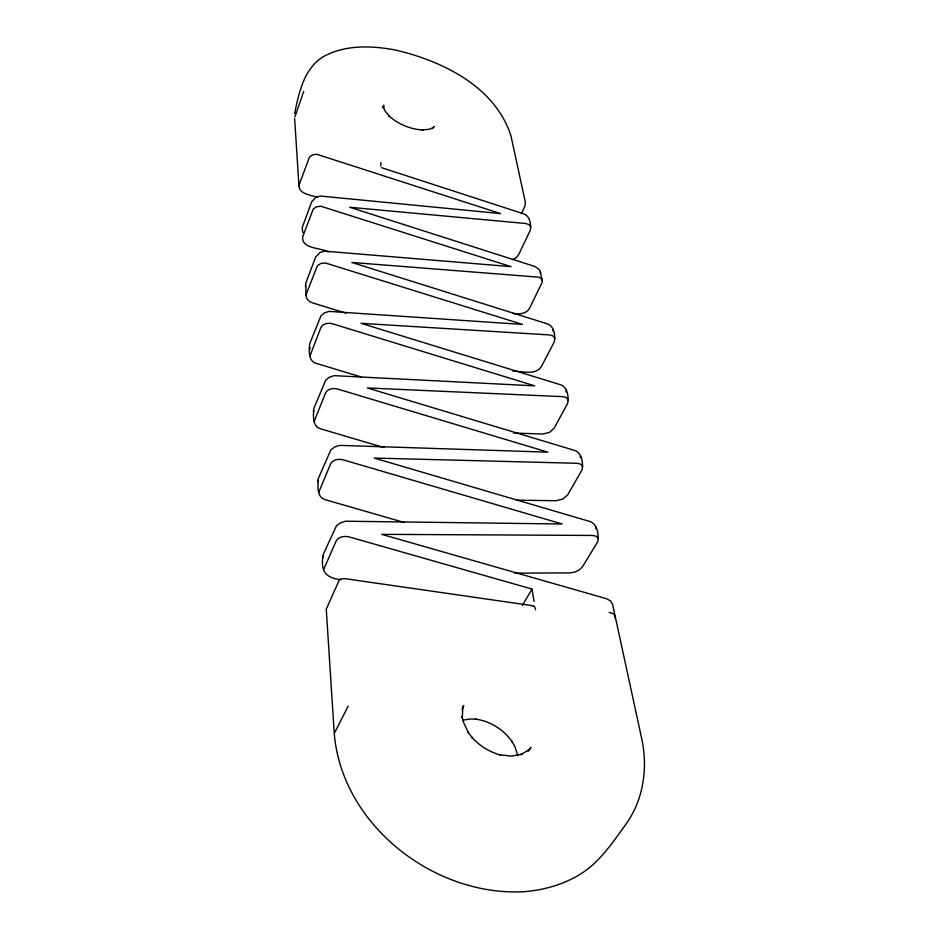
<?xml version="1.0" encoding="UTF-8"?>
<svg xmlns="http://www.w3.org/2000/svg" width="939" height="939" viewBox="0 0 939 939"><rect width="100%" height="100%" fill="white"/><g stroke="black" fill="none" stroke-linecap="round" stroke-linejoin="round"><path stroke-width="1.41" d="M513.199 313.415C518.95 314.471 526.403 314.013 529.561 308.25L542.331 282.04L541.756 279.094L539.15 277.205L351.843 262.451L547.355 323.849C554.198 326.138 555.595 335.599 554.327 341.702L541.486 366.445C535.371 376.011 521.955 370.729 513.023 371.245M554.914 338.51L553.235 336.021L549.726 334.941L361.057 323.321L560.395 384.697C567.555 387.021 568.987 397.009 567.649 403.336L554.151 428.184L549.456 432.421L542.812 434.018L513.645 433.032M568.283 400.131L566.557 397.69L562.954 396.657L367.384 387.971L574.457 450.368C581.98 452.715 583.448 463.279 582.027 469.84L567.802 494.736L562.895 499.032L556.005 500.733L516.638 500.135M582.708 466.648L580.959 464.253L577.227 463.291L374.227 458.068L589.68 521.438C597.603 523.821 599.094 535.03 597.591 541.838L582.556 566.71L579.563 569.773L575.067 572.015L570.266 572.86L514.748 573.154M294.646 113.631C299.036 91.611 304.882 64.615 327.558 54.544C348.522 44.732 372.748 45.858 394.979 49.943C442.093 60.742 495.334 86.646 510.969 135.944L525.312 202.061L525.007 206.017L521.391 213.693M317.582 197.436C311.713 194.96 297.452 194.303 299.318 184.502L309.436 157.059L312.593 154.806L316.842 154.278L500.51 213.576L320.117 196.016L315.797 197.366L311.678 201.803L302.123 227.86L302.839 232.614M346.022 313.203L312.499 302.863C308.708 301.783 304.952 297.921 306.396 293.743L317.382 265.76L320.786 263.472L325.363 262.955L522.518 324.436L329.155 311.384L324.507 312.851L321.021 315.715L309.635 343.944C309.107 350.658 308.039 361.351 316.631 363.499L361.362 377.02M309.94 356.069L320.786 327.758C322.781 323.439 328.368 322.523 332.523 323.791L534.714 385.847L334.19 375.659L329.354 377.208L325.727 380.119L313.826 408.5C313.309 415.508 312.018 426.822 321.103 428.97L384.204 447.621M306.044 295.515L305.715 283.343L315.668 257.04L319.953 252.532L324.424 251.124L511.039 266.641L320.915 206.251L316.502 206.768L313.239 209.045L302.698 236.781C301.372 249.41 321.255 247.438 328.192 251.957M314.166 421.482L325.504 393.03C327.664 388.617 333.439 387.819 337.735 389.075L547.883 452.164L339.648 445.368L334.613 446.987L330.833 449.957L318.344 478.432C317.875 485.733 316.326 497.74 325.939 499.9L404.427 522.53M318.732 492.365L330.634 463.831C332.981 459.335 338.956 458.666 343.392 459.91L562.156 523.997L345.599 521.215L340.329 522.917L336.385 525.934L323.262 554.409C320.281 570.572 325.058 578.025 341.045 579.75M323.697 569.421L336.209 540.923C338.779 536.345 344.953 535.817 349.554 537.038L531.967 589.046L534.15 601.5M462.141 709.907L462.763 708.088L462.27 718.135L462.129 716.434L463.303 721.88L468.385 732.655L467.763 731.821L472.188 737.714L471.742 737.103C479.242 745.672 489.231 751.975 500.241 754.921L499.454 754.745L511.544 756.141L522.448 754.052L520.852 754.674L529.256 749.51L527.906 750.895L530.981 747.327L528.692 750.907M294.94 116.894L303.696 91.459M462.54 708.792L463.737 705.447L462.317 707.889M382.76 107.785L383.758 105.168L383.488 108.102M339.073 580.49L326.256 609.176L334.307 734.145C342.395 825.275 433.841 896.17 523.34 891.745C541.744 890.383 560.02 885.583 576.206 876.58C597.462 865.101 611.242 844.607 624.951 825.51C643.473 800.838 648.215 767.949 641.619 738.242L612.545 604.176L610.491 600.854L606.207 598.624L381.68 534.338L592.685 535.453L596.535 536.333L598.331 538.669M334.789 732.443L348.158 706.128M522.377 605.514L531.967 589.046M434.37 126.354L432.316 128.537M433.583 127.446L429.546 129.253L422.069 129.958L423.102 129.993C410.413 129.347 397.948 124.171 388.593 115.556L389.403 116.295L384.72 110.497L383.323 106.4M512.471 259.669L516.18 257.697L518.586 254.762L530.265 230.384C531.404 224.691 530.077 216.111 523.809 213.892L381.445 167.635M340.258 579.07L344.531 578.588L533.458 605.808M462.774 720.154L470.803 718.957L476.507 719.251L475.545 719.098C490.346 721.082 503.961 729.756 512.365 742.045L511.837 741.27L514.783 746.376L517.87 755.672M309.53 347.277L310.386 348.698M530.77 227.203L529.162 224.679L525.863 223.517L349.719 207.261L535.077 266.535L539.831 270.174L542.319 280.479M322.84 556.111L323.11 557.696M317.945 480.134L318.204 481.742M313.438 410.214L313.696 411.834M305.375 285.045L305.621 286.665M294.646 118.572L299.001 186.239M540.453 271.864L540.512 273.625M552.895 329.237L552.942 331.009M566.111 390.143L566.147 391.927M580.372 455.861L580.384 457.657M595.796 526.979L595.796 528.774M532.448 605.831A10.575 3.862 -82.5 0 1 535.606 609.775M609.153 612.357A10.317 6.244 -11 0 1 615.221 618.355M380.835 162.647A8.275 1.972 -78 0 1 380.8 165.992"/></g></svg>
